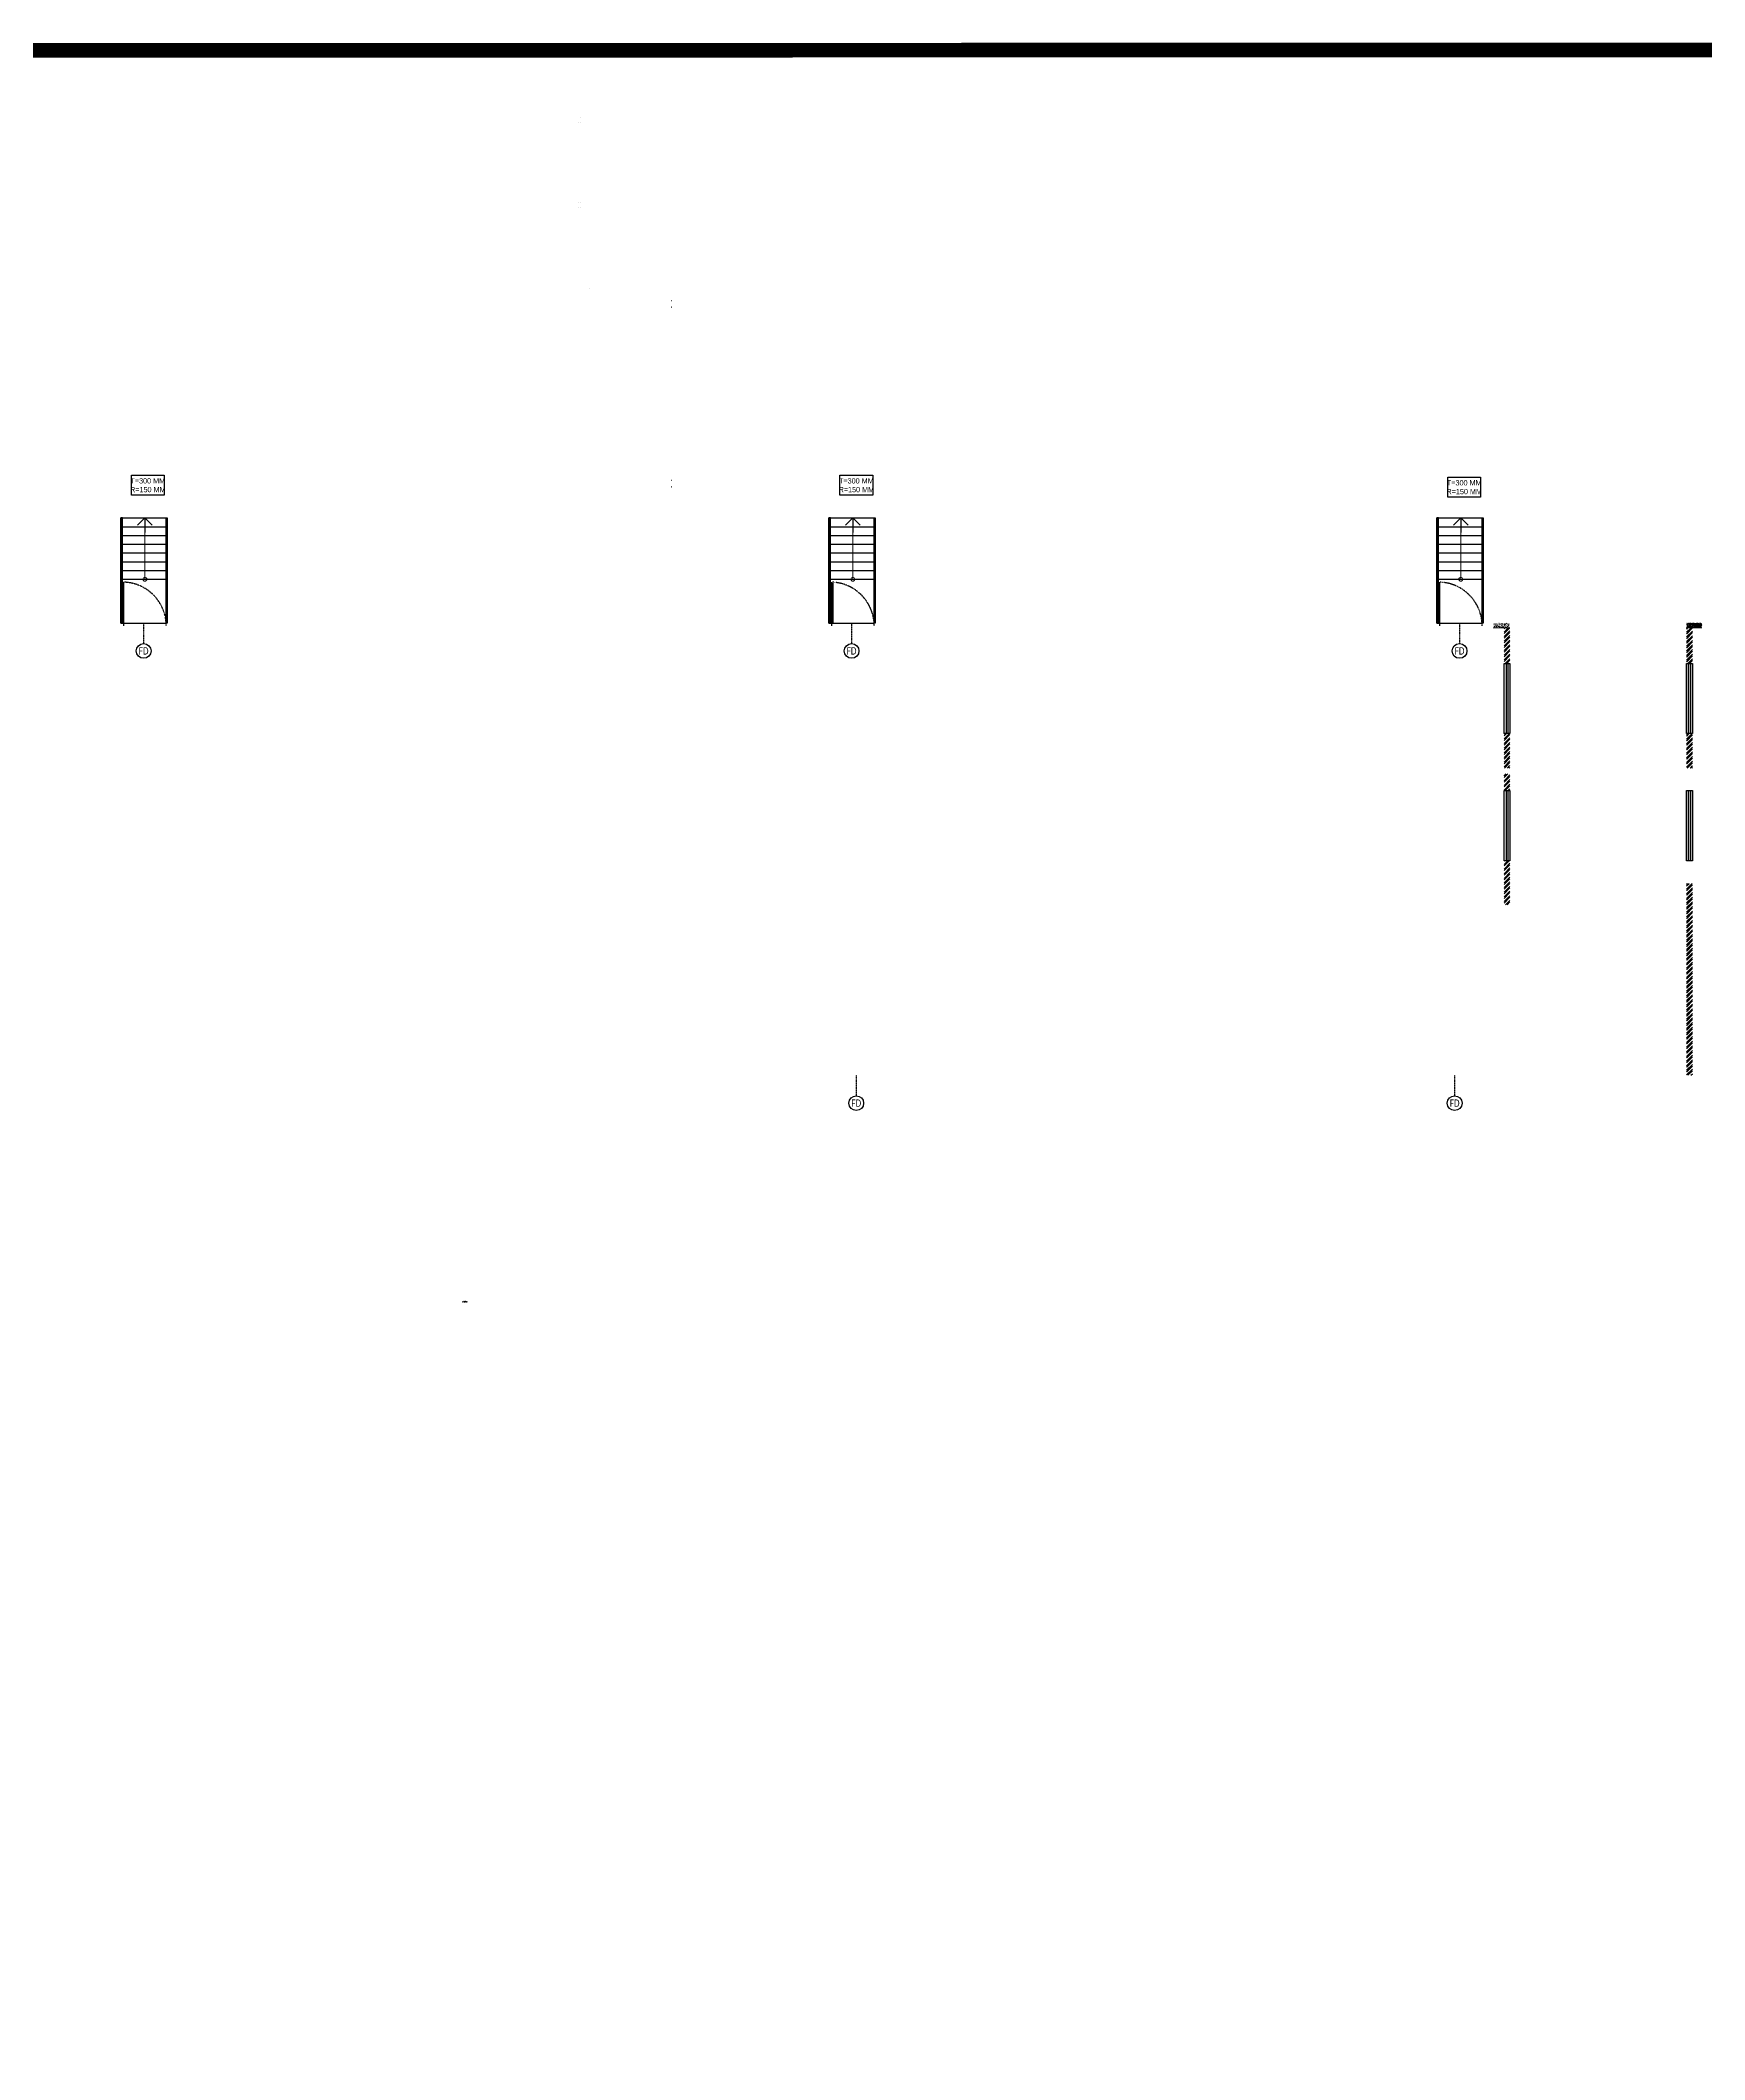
# Model space of a CAD drawing. Header units: feet. Extents: x -99009 to 3252343, y -11094690 to 9035152.
# Drawn here: x 1443116 to 1500097, y -1478993 to -1409872 of the extents above; entities that cross this region are included whole.
import ezdxf

# ---------------------------------------------------------------- set-up
doc = ezdxf.new("R2010")
doc.units = ezdxf.units.FT
doc.linetypes.add('HIDDEN', pattern=[0.375, 0.25, -0.125])
doc.linetypes.add('HIDDEN2', pattern=[0.1875, 0.125, -0.0625])
for name, color, linetype in [('DOOR', 5, 'Continuous'), ('HATCH', 252, 'Continuous'), ('TEXT DETAILS', 190, 'Continuous'), ('WALL DIMENSIONS', 40, 'Continuous'), ('WINDOW', 5, 'Continuous')]:
    doc.layers.add(name, color=color, linetype=linetype)
for name, color, linetype, lineweight in [('ELEVATION', 2, 'Continuous', 25), ('ELEVATION 1', 254, 'Continuous', 15), ('PDF_BACK_ROLLER_ARRA', 7, 'Continuous', 0), ('PDF_Geometry', 7, 'Continuous', 0), ('PLOT', 1, 'Continuous', 15)]:
    doc.layers.add(name, color=color, linetype=linetype, lineweight=lineweight)
doc.layers.add('HATCH WALL', color=7, linetype='Continuous', true_color=0x7d7d7d)
doc.styles.add('ARIAL NARROW', font='ARIALN.TTF')
doc.styles.add('CALIBRI', font='calibri.ttf', dxfattribs={"width": 0.8})
doc.dimstyles.new('MERAKI 100', dxfattribs={"dimtxt": 1250, "dimasz": 500, "dimexe": 150, "dimexo": 0, "dimgap": 0, "dimtad": 0, "dimdec": 0, "dimzin": 0, "dimdsep": 46, "dimtxsty": 'CALIBRI', "dimblk": 'OPEN90', "dimcen": 0, "dimclrd": 8, "dimclre": 8, "dimclrt": 256, "dimadec": 0, "dimazin": 0, "dimtfac": 1, "dimtdec": 0, "dimtix": 1, "dimtofl": 0, "dimtmove": 0, "dimatfit": 0, "dimldrblk": 'OPEN90', "dimfxl": 1, "dimtolj": 1, "dimtzin": 0, "dimlwd": -1, "dimlwe": -1, "dimarcsym": 1})
pattern_1 = [(45, (1417329.09, -1429818.1), (-79.54951, 79.54951), []), (45, (1417382.13, -1429818.1), (-79.54951, 79.54951), [])]

# ---------------------------------------------------------------- blocks, each defined once
blk = doc.blocks.new('_Open90')
at = {"color": 0, "linetype": 'ByBlock', "lineweight": -2}
for p, q in [((0, 0), (-1, 0)), ((-0.5, 0.5), (0, 0)), ((0, 0), (-0.5, -0.5))]:
    blk.add_line(p, q, dxfattribs=at)
blk = doc.blocks.new('FDWEST')
at = {"layer": 'TEXT DETAILS', "linetype": 'HIDDEN', "ltscale": 0.5}
blk.add_lwpolyline([(0, 200), (0, -500)], dxfattribs=at)
at = {"layer": 'TEXT DETAILS'}
blk.add_circle((0, -753), 253, dxfattribs=at)
at = {"layer": 'TEXT DETAILS', "insert": (0, -753), "char_height": 250, "width": 261.9, "attachment_point": 5, "style": 'CALIBRI'}
blk.add_mtext('FD', dxfattribs=at)
blk = doc.blocks.new('DOOR 123')
blk.add_lwpolyline([(-1381, 0), (-1381, 1500, -0.410737)], format="xyb")
at = {"linetype": 'HIDDEN2'}
blk.add_lwpolyline([(-1381, 1499, -0.404482), (69, 0)], format="xyb", dxfattribs=at)
blk = doc.blocks.new('W-1800 X 1500')
for p, q in [((223841, 228100), (221441, 228100)), ((223841, 228035), (221441, 228035))]:
    blk.add_line(p, q)
blk.add_lwpolyline([(221441, 228167), (223841, 228167), (223841, 227967), (221441, 227967)], close=True)
blk = doc.blocks.new('TEXT')
at = {"layer": 'TEXT DETAILS'}
blk.add_lwpolyline([(281123, 137706), (282246, 137706), (282246, 137015), (281123, 137015)], close=True, dxfattribs=at)
at = {"layer": 'TEXT DETAILS', "insert": (281684, 137360), "char_height": 180, "width": 1127.29, "attachment_point": 5, "style": 'ARIAL NARROW'}
blk.add_mtext('T=300 MM\\PR=150 MM', dxfattribs=at)
blk = doc.blocks.new('SD')
at = {"layer": 'ELEVATION'}
for points in [[(338430, 41255), (338394, 41255), (338394, 44855), (338430, 44855)], [(339930, 43355), (339980, 43355), (339980, 44855), (339930, 44855)], [(339930, 41255), (339980, 41255), (339980, 43355), (339930, 43355)]]:
    blk.add_lwpolyline(points, close=True, dxfattribs=at)
for points in [[(339930, 44855), (338430, 44855)], [(339980, 44855), (339980, 41255)], [(339930, 43355), (338394, 43355)], [(339930, 43055), (338430, 43055)], [(339930, 42755), (338430, 42755)], [(339930, 42455), (338430, 42455)], [(339930, 42155), (338430, 42155)], [(339930, 41855), (338430, 41855)], [(339930, 41555), (338430, 41555)], [(339930, 41255), (338430, 41255)]]:
    blk.add_lwpolyline(points, dxfattribs=at)
at = {"layer": 'ELEVATION 1'}
blk.add_circle((339162, 43355), 67.1, dxfattribs=at)
at = {"rotation": 180}
blk.add_blockref('FDWEST', (339205, 45055), dxfattribs=at)
at = {"layer": 'DOOR', "rotation": 180}
blk.add_blockref('DOOR 123', (338499, 44955), dxfattribs=at)
at = {"layer": 'ELEVATION 1'}
blk.add_leader([(339162, 41255), (339162, 43355)], dimstyle='MERAKI 100', override={"dimtxt": 50, "dimasz": 500, "dimgap": 0, "dimtad": 0}, dxfattribs=at)

msp = doc.modelspace()

# ---------------------------------------------------------------- hatches: boundary and pattern name
at = {"transparency": 33554687}
h = msp.add_hatch(color=2, dxfattribs=at)
h.paths.add_polyline_path([(1461550.50103, -1412500.92412), (1461550.50103, -1412491.66527), (1461555.13046, -1412491.66527)])
h.paths.add_polyline_path([(1461550.50103, -1412500.92412), (1461555.13046, -1412491.66527)])
h = msp.add_hatch(color=2, dxfattribs=at)
h.paths.add_polyline_path([(1461550.50103, -1412690.7401), (1461550.50103, -1412681.47889), (1461555.13046, -1412681.47889)])
h.paths.add_polyline_path([(1461550.50103, -1412690.7401), (1461555.13046, -1412681.47889)])
h = msp.add_hatch(color=2, dxfattribs=at)
h.paths.add_polyline_path([(1461555.13046, -1412500.92412), (1461555.13046, -1412491.66527), (1461559.75989, -1412491.66527)])
h.paths.add_polyline_path([(1461555.13046, -1412500.92412), (1461559.75989, -1412491.66527)])
h = msp.add_hatch(color=2, dxfattribs=at)
h.paths.add_polyline_path([(1461555.13046, -1412519.44419), (1461555.13046, -1412510.18298), (1461559.75989, -1412510.18298)])
h.paths.add_polyline_path([(1461555.13046, -1412519.44419), (1461559.75989, -1412510.18298)])
h = msp.add_hatch(color=2, dxfattribs=at)
h.paths.add_polyline_path([(1461555.13046, -1412672.22003), (1461555.13046, -1412662.96118), (1461559.75989, -1412662.96118)])
h.paths.add_polyline_path([(1461555.13046, -1412672.22003), (1461559.75989, -1412662.96118)])
h = msp.add_hatch(color=2, dxfattribs=at)
h.paths.add_polyline_path([(1461555.13046, -1412690.7401), (1461555.13046, -1412681.47889), (1461559.75989, -1412681.47889)])
h.paths.add_polyline_path([(1461555.13046, -1412690.7401), (1461559.75989, -1412681.47889)])
h = msp.add_hatch(color=2, dxfattribs=at)
h.paths.add_polyline_path([(1461601.4271, -1412500.92412), (1461601.4271, -1412491.66527), (1461606.05653, -1412491.66527)])
h.paths.add_polyline_path([(1461601.4271, -1412500.92412), (1461606.05653, -1412491.66527)])
h = msp.add_hatch(color=2, dxfattribs=at)
h.paths.add_polyline_path([(1461601.4271, -1412519.44419), (1461601.4271, -1412510.18298), (1461606.05653, -1412510.18298)])
h.paths.add_polyline_path([(1461601.4271, -1412519.44419), (1461606.05653, -1412510.18298)])
h = msp.add_hatch(color=2, dxfattribs=at)
h.paths.add_polyline_path([(1461601.4271, -1412672.22003), (1461601.4271, -1412662.96118), (1461606.05653, -1412662.96118)])
h.paths.add_polyline_path([(1461601.4271, -1412672.22003), (1461606.05653, -1412662.96118)])
h = msp.add_hatch(color=2, dxfattribs=at)
h.paths.add_polyline_path([(1461601.4271, -1412690.7401), (1461601.4271, -1412681.47889), (1461606.05653, -1412681.47889)])
h.paths.add_polyline_path([(1461601.4271, -1412690.7401), (1461606.05653, -1412681.47889)])
h = msp.add_hatch(color=2, dxfattribs=at)
h.paths.add_polyline_path([(1461606.05653, -1412500.92412), (1461606.05653, -1412491.66527), (1461610.68595, -1412491.66527)])
h.paths.add_polyline_path([(1461606.05653, -1412500.92412), (1461610.68595, -1412491.66527)])
h = msp.add_hatch(color=2, dxfattribs=at)
h.paths.add_polyline_path([(1461606.05653, -1412519.44419), (1461606.05653, -1412510.18298), (1461610.68595, -1412510.18298)])
h.paths.add_polyline_path([(1461606.05653, -1412519.44419), (1461610.68595, -1412510.18298)])
h = msp.add_hatch(color=2, dxfattribs=at)
h.paths.add_polyline_path([(1461606.05653, -1412672.22003), (1461606.05653, -1412662.96118), (1461610.68595, -1412662.96118)])
h.paths.add_polyline_path([(1461606.05653, -1412672.22003), (1461610.68595, -1412662.96118)])
h = msp.add_hatch(color=2, dxfattribs=at)
h.paths.add_polyline_path([(1461606.05653, -1412690.7401), (1461606.05653, -1412681.47889), (1461610.68595, -1412681.47889)])
h.paths.add_polyline_path([(1461606.05653, -1412690.7401), (1461610.68595, -1412681.47889)])
h = msp.add_hatch(color=2, dxfattribs=at)
h.paths.add_polyline_path([(1461550.50103, -1415417.58286), (1461550.50103, -1415408.324), (1461555.13046, -1415408.324)])
h.paths.add_polyline_path([(1461550.50103, -1415417.58286), (1461555.13046, -1415408.324)])
h = msp.add_hatch(color=2, dxfattribs=at)
h.paths.add_polyline_path([(1461555.13046, -1415417.58286), (1461555.13046, -1415408.324), (1461559.75989, -1415408.324)])
h.paths.add_polyline_path([(1461555.13046, -1415417.58286), (1461559.75989, -1415408.324)])
h = msp.add_hatch(color=2, dxfattribs=at)
h.paths.add_polyline_path([(1461555.13046, -1415436.10175), (1461555.13046, -1415426.84289), (1461559.75989, -1415426.84289)])
h.paths.add_polyline_path([(1461555.13046, -1415436.10175), (1461559.75989, -1415426.84289)])
h = msp.add_hatch(color=2, dxfattribs=at)
h.paths.add_polyline_path([(1461555.13046, -1415588.87877), (1461555.13046, -1415579.61991), (1461559.75989, -1415579.61991)])
h.paths.add_polyline_path([(1461555.13046, -1415588.87877), (1461559.75989, -1415579.61991)])
h = msp.add_hatch(color=2, dxfattribs=at)
h.paths.add_polyline_path([(1461601.4271, -1415417.58286), (1461601.4271, -1415408.324), (1461606.05653, -1415408.324)])
h.paths.add_polyline_path([(1461601.4271, -1415417.58286), (1461606.05653, -1415408.324)])
h = msp.add_hatch(color=2, dxfattribs=at)
h.paths.add_polyline_path([(1461601.4271, -1415436.10175), (1461601.4271, -1415426.84289), (1461606.05653, -1415426.84289)])
h.paths.add_polyline_path([(1461601.4271, -1415436.10175), (1461606.05653, -1415426.84289)])
h = msp.add_hatch(color=2, dxfattribs=at)
h.paths.add_polyline_path([(1461601.4271, -1415588.87877), (1461601.4271, -1415579.61991), (1461606.05653, -1415579.61991)])
h.paths.add_polyline_path([(1461601.4271, -1415588.87877), (1461606.05653, -1415579.61991)])
h = msp.add_hatch(color=2, dxfattribs=at)
h.paths.add_polyline_path([(1461606.05653, -1415417.58286), (1461606.05653, -1415408.324), (1461610.68595, -1415408.324)])
h.paths.add_polyline_path([(1461606.05653, -1415417.58286), (1461610.68595, -1415408.324)])
h = msp.add_hatch(color=2, dxfattribs=at)
h.paths.add_polyline_path([(1461606.05653, -1415436.10175), (1461606.05653, -1415426.84289), (1461610.68595, -1415426.84289)])
h.paths.add_polyline_path([(1461606.05653, -1415436.10175), (1461610.68595, -1415426.84289)])
h = msp.add_hatch(color=2, dxfattribs=at)
h.paths.add_polyline_path([(1461606.05653, -1415588.87877), (1461606.05653, -1415579.61991), (1461610.68595, -1415579.61991)])
h.paths.add_polyline_path([(1461606.05653, -1415588.87877), (1461610.68595, -1415579.61991)])
h = msp.add_hatch(color=2, dxfattribs=at)
h.paths.add_polyline_path([(1461550.50103, -1415607.39766), (1461550.50103, -1415598.1388), (1461555.13046, -1415598.1388)])
h.paths.add_polyline_path([(1461550.50103, -1415607.39766), (1461555.13046, -1415598.1388)])
h = msp.add_hatch(color=2, dxfattribs=at)
h.paths.add_polyline_path([(1461555.13046, -1415607.39766), (1461555.13046, -1415598.1388), (1461559.75989, -1415598.1388)])
h.paths.add_polyline_path([(1461555.13046, -1415607.39766), (1461559.75989, -1415598.1388)])
h = msp.add_hatch(color=2, dxfattribs=at)
h.paths.add_polyline_path([(1461601.4271, -1415607.39766), (1461601.4271, -1415598.1388), (1461606.05653, -1415598.1388)])
h.paths.add_polyline_path([(1461601.4271, -1415607.39766), (1461606.05653, -1415598.1388)])
h = msp.add_hatch(color=2, dxfattribs=at)
h.paths.add_polyline_path([(1461606.05653, -1415607.39766), (1461606.05653, -1415598.1388), (1461610.68595, -1415598.1388)])
h.paths.add_polyline_path([(1461606.05653, -1415607.39766), (1461610.68595, -1415598.1388)])
at = {"true_color": 0xe5e7fb, "transparency": 33554687}
h = msp.add_hatch(color=7, dxfattribs=at)
h.paths.add_polyline_path([(1462494.94208, -1415848.13735), (1462499.57151, -1415848.13735), (1462494.94208, -1415852.76678)])
h.paths.add_polyline_path([(1462494.94208, -1415848.13735), (1462494.94208, -1415852.76678)])
at = {"transparency": 33554687}
h = msp.add_hatch(color=2, dxfattribs=at)
h.paths.add_polyline_path([(1461550.50103, -1418334.24159), (1461550.50103, -1418324.98274), (1461555.13046, -1418324.98274)])
h.paths.add_polyline_path([(1461550.50103, -1418334.24159), (1461555.13046, -1418324.98274)])
h = msp.add_hatch(color=2, dxfattribs=at)
h.paths.add_polyline_path([(1461555.13046, -1418334.24159), (1461555.13046, -1418324.98274), (1461559.75989, -1418324.98274)])
h.paths.add_polyline_path([(1461555.13046, -1418334.24159), (1461559.75989, -1418324.98274)])
h = msp.add_hatch(color=2, dxfattribs=at)
h.paths.add_polyline_path([(1461555.13046, -1418352.76048), (1461555.13046, -1418343.50163), (1461559.75989, -1418343.50163)])
h.paths.add_polyline_path([(1461555.13046, -1418352.76048), (1461559.75989, -1418343.50163)])
h = msp.add_hatch(color=2, dxfattribs=at)
h.paths.add_polyline_path([(1461601.4271, -1418334.24159), (1461601.4271, -1418324.98274), (1461606.05653, -1418324.98274)])
h.paths.add_polyline_path([(1461601.4271, -1418334.24159), (1461606.05653, -1418324.98274)])
h = msp.add_hatch(color=2, dxfattribs=at)
h.paths.add_polyline_path([(1461601.4271, -1418352.76048), (1461601.4271, -1418343.50163), (1461606.05653, -1418343.50163)])
h.paths.add_polyline_path([(1461601.4271, -1418352.76048), (1461606.05653, -1418343.50163)])
h = msp.add_hatch(color=2, dxfattribs=at)
h.paths.add_polyline_path([(1461606.05653, -1418334.24159), (1461606.05653, -1418324.98274), (1461610.68595, -1418324.98274)])
h.paths.add_polyline_path([(1461606.05653, -1418334.24159), (1461610.68595, -1418324.98274)])
h = msp.add_hatch(color=2, dxfattribs=at)
h.paths.add_polyline_path([(1461606.05653, -1418352.76048), (1461606.05653, -1418343.50163), (1461610.68595, -1418343.50163)])
h.paths.add_polyline_path([(1461606.05653, -1418352.76048), (1461610.68595, -1418343.50163)])
h = msp.add_hatch(color=2, dxfattribs=at)
h.paths.add_polyline_path([(1461550.50103, -1418524.05639), (1461550.50103, -1418514.79754), (1461555.13046, -1418514.79754)])
h.paths.add_polyline_path([(1461550.50103, -1418524.05639), (1461555.13046, -1418514.79754)])
h = msp.add_hatch(color=2, dxfattribs=at)
h.paths.add_polyline_path([(1461555.13046, -1418505.5375), (1461555.13046, -1418496.27865), (1461559.75989, -1418496.27865)])
h.paths.add_polyline_path([(1461555.13046, -1418505.5375), (1461559.75989, -1418496.27865)])
h = msp.add_hatch(color=2, dxfattribs=at)
h.paths.add_polyline_path([(1461555.13046, -1418524.05639), (1461555.13046, -1418514.79754), (1461559.75989, -1418514.79754)])
h.paths.add_polyline_path([(1461555.13046, -1418524.05639), (1461559.75989, -1418514.79754)])
h = msp.add_hatch(color=2, dxfattribs=at)
h.paths.add_polyline_path([(1461601.4271, -1418505.5375), (1461601.4271, -1418496.27865), (1461606.05653, -1418496.27865)])
h.paths.add_polyline_path([(1461601.4271, -1418505.5375), (1461606.05653, -1418496.27865)])
h = msp.add_hatch(color=2, dxfattribs=at)
h.paths.add_polyline_path([(1461601.4271, -1418524.05639), (1461601.4271, -1418514.79754), (1461606.05653, -1418514.79754)])
h.paths.add_polyline_path([(1461601.4271, -1418524.05639), (1461606.05653, -1418514.79754)])
h = msp.add_hatch(color=2, dxfattribs=at)
h.paths.add_polyline_path([(1461606.05653, -1418505.5375), (1461606.05653, -1418496.27865), (1461610.68595, -1418496.27865)])
h.paths.add_polyline_path([(1461606.05653, -1418505.5375), (1461610.68595, -1418496.27865)])
h = msp.add_hatch(color=2, dxfattribs=at)
h.paths.add_polyline_path([(1461606.05653, -1418524.05639), (1461606.05653, -1418514.79754), (1461610.68595, -1418514.79754)])
h.paths.add_polyline_path([(1461606.05653, -1418524.05639), (1461610.68595, -1418514.79754)])
at = {"true_color": 0xebebeb, "transparency": 33554687}
h = msp.add_hatch(color=7, dxfattribs=at)
h.paths.add_polyline_path([(1461893.09285, -1418362.01934), (1461930.12828, -1418362.01934), (1461930.12828, -1418366.64877)])
h.paths.add_polyline_path([(1461893.09285, -1418362.01934), (1461930.12828, -1418366.64877)])
at = {"layer": 'HATCH'}
h = msp.add_hatch(dxfattribs=at)
h.set_pattern_fill('ANSI31', color=256, scale=100, angle=225)
h.set_pattern_definition([(90, (2629920.123, -1552809.33), (-12.5, 8e-16), [])])
h.paths.add_polyline_path([(1493431.09425, -1429968.09856), (1492881.09842, -1429968.09856), (1492881.09842, -1429993.09856), (1493431.09425, -1429993.09856)])
h = msp.add_hatch(dxfattribs=at)
h.set_pattern_fill('ANSI31', color=256, scale=100, angle=315)
h.set_pattern_definition([(90, (2631398.818, -1552809.33), (-12.5, 8e-16), [])])
h.paths.add_polyline_path([(1499481.09425, -1429968.09856), (1499996.09009, -1429968.09856), (1499996.09009, -1429993.09856), (1499481.09425, -1429993.09856)])
h = msp.add_hatch(dxfattribs=at)
h.set_pattern_fill('ANSI31', color=256, scale=100, angle=315)
h.set_pattern_definition([(90, (2631401.233, -1552809.351), (-12.5, 7e-15), [])])
h.paths.add_polyline_path([(1499483.50932, -1429968.11903), (1499998.50515, -1429968.11903), (1499998.50515, -1429993.11903), (1499483.50932, -1429993.11903)])
at = {"layer": 'HATCH WALL'}
h = msp.add_hatch(dxfattribs=at)
h.set_pattern_fill('ANSI32', color=256, scale=300, style=0)
h.set_pattern_definition(pattern_1)
h.paths.add_polyline_path([(1493431.09432, -1431199.14516), (1493431.09425, -1429993.09856), (1493231.09425, -1429993.09856), (1493231.09432, -1431199.14516)])
h = msp.add_hatch(dxfattribs=at)
h.set_pattern_fill('ANSI32', color=256, scale=300, style=0)
h.set_pattern_definition([(45, (1417859.09, -1429818.1), (-79.54951, 79.54951), []), (45, (1417912.13, -1429818.1), (-79.54951, 79.54951), [])])
h.paths.add_polyline_path([(1499681.09425, -1431199.14516), (1499681.09419, -1429993.09856), (1499481.09419, -1429993.09856), (1499481.09425, -1431199.14516)])
h = msp.add_hatch(dxfattribs=at)
h.set_pattern_fill('ANSI32', color=256, scale=300, angle=360, style=0)
h.set_pattern_definition([(45, (1417861.51, -1429818.12), (-79.54951, 79.54951), []), (45, (1417914.54, -1429818.12), (-79.54951, 79.54951), [])])
h.paths.add_polyline_path([(1499683.50932, -1431199.16563), (1499683.50925, -1429993.11903), (1499483.50925, -1429993.11903), (1499483.50932, -1431199.16563)])
h = msp.add_hatch(dxfattribs=at)
h.set_pattern_fill('ANSI32', color=256, scale=300, style=0)
h.set_pattern_definition(pattern_1)
h.paths.add_polyline_path([(1493431.09432, -1434780.19176), (1493431.09425, -1433599.14516), (1493231.09425, -1433599.14516), (1493231.09432, -1434780.19176)])
h = msp.add_hatch(dxfattribs=at)
h.set_pattern_fill('ANSI32', color=256, scale=300, style=0)
h.set_pattern_definition([(45, (1417859.09, -1429818.1), (-79.54951, 79.54951), []), (45, (1417912.13, -1429818.1), (-79.54951, 79.54951), [])])
h.paths.add_polyline_path([(1499681.09432, -1434780.19176), (1499681.09425, -1433599.14516), (1499481.09425, -1433599.14516), (1499481.09432, -1434780.19176)])
h = msp.add_hatch(dxfattribs=at)
h.set_pattern_fill('ANSI32', color=256, scale=300, angle=360, style=0)
h.set_pattern_definition([(45, (1417861.51, -1429818.12), (-79.54951, 79.54951), []), (45, (1417914.54, -1429818.12), (-79.54951, 79.54951), [])])
h.paths.add_polyline_path([(1499683.50938, -1434780.21223), (1499683.50932, -1433599.16563), (1499483.50932, -1433599.16563), (1499483.50938, -1434780.21223)])
h = msp.add_hatch(dxfattribs=at)
h.set_pattern_fill('ANSI32', color=256, scale=300, angle=360, style=0)
h.set_pattern_definition([(45, (1417861.51, -1429818.12), (-79.54951, 79.54951), []), (45, (1417914.54, -1429818.12), (-79.54951, 79.54951), [])])
h.paths.add_polyline_path([(1499683.50938, -1434780.21223), (1499683.50932, -1433599.16563), (1499483.50932, -1433599.16563), (1499483.50938, -1434780.21223)])
h = msp.add_hatch(dxfattribs=at)
h.set_pattern_fill('ANSI32', color=256, scale=300, style=0)
h.set_pattern_definition([(45, (1417329.09, -1429818.1), (-79.54951, 79.54951), []), (45, (1417382.13, -1429818.1), (-79.54951, 79.54951), [])])
h.paths.add_polyline_path([(1493431.09432, -1435555.64516), (1493431.09425, -1434980.19176), (1493231.09425, -1434980.19176), (1493231.09432, -1435555.64516)])
h = msp.add_hatch(dxfattribs=at)
h.set_pattern_fill('ANSI32', color=256, scale=300, style=0)
h.set_pattern_definition([(45, (1417329.09, -1429818.1), (-79.54951, 79.54951), []), (45, (1417382.13, -1429818.1), (-79.54951, 79.54951), [])])
h.paths.add_polyline_path([(1493431.17919, -1439463.28497), (1493431.09425, -1437955.64516), (1493231.09425, -1437955.64516), (1493231.17919, -1439463.28497)])
h = msp.add_hatch(dxfattribs=at)
h.set_pattern_fill('ANSI32', color=256, scale=300, style=0)
h.set_pattern_definition([(45, (1417859.14, -1434950.05), (-79.54951, 79.54951), []), (45, (1417912.17, -1434950.05), (-79.54951, 79.54951), [])])
h.paths.add_polyline_path([(1499681.13794, -1445299.09856), (1499681.13794, -1438731.09856), (1499481.13794, -1438731.09856), (1499481.13794, -1445299.09856)])
h = msp.add_hatch(dxfattribs=at)
h.set_pattern_fill('ANSI32', color=256, scale=300, angle=360, style=0)
h.set_pattern_definition([(45, (1417861.55, -1434950.07), (-79.54951, 79.54951), []), (45, (1417914.59, -1434950.07), (-79.54951, 79.54951), [])])
h.paths.add_polyline_path([(1499683.553, -1445299.11903), (1499683.553, -1438731.11903), (1499483.553, -1438731.11903), (1499483.553, -1445299.11903)])
at = {"layer": 'PDF_BACK_ROLLER_ARRA', "lineweight": 9}
h = msp.add_hatch(dxfattribs=at)
h.set_pattern_fill('ANSI31', color=175, scale=3, angle=270, style=0)
h.set_pattern_definition([(315, (1456836.49, -1452222.625), (6.73519, 6.73519), [])])
h.paths.add_polyline_path([(1457597.42223, -1453060.83707), (1457602.92223, -1453060.83707), (1457602.92223, -1453040.83707), (1457597.42223, -1453040.83707)])
h.paths.add_polyline_path([(1457573.92223, -1453060.83707), (1457579.42223, -1453060.83707), (1457579.42223, -1453040.83707), (1457573.92223, -1453040.83707)])
h.paths.add_polyline_path([(1457738.92223, -1453040.83707), (1457733.42223, -1453040.83707), (1457733.42223, -1453060.83707), (1457738.92223, -1453060.83707)])
h.paths.add_polyline_path([(1457715.42223, -1453040.83707), (1457709.92223, -1453040.83707), (1457709.92223, -1453060.83707), (1457715.42223, -1453060.83707)])
h = msp.add_hatch(dxfattribs=at)
h.set_pattern_fill('ANSI31', color=175, scale=3, angle=360, style=0)
h.set_pattern_definition([(45, (1456836.49, -1452222.625), (-6.73519, 6.73519), [])])
h.paths.add_polyline_path([(1457682.76197, -1453035.83707, 0.0662084106), (1457674.50164, -1453033.93613, 0.0808751435), (1457667.56346, -1453034.40469, 0.0551596712), (1457662.92223, -1453036.04145), (1457662.92223, -1453060.83707), (1457709.92223, -1453060.83707), (1457709.92223, -1453040.83707), (1457691.42223, -1453040.83707, -0.2679491924)])
h.paths.add_polyline_path([(1457649.92223, -1453060.83707), (1457649.92223, -1453034.78317, 0.0195216619), (1457638.68774, -1453033.80568, 0.0303478207), (1457631.43038, -1453033.89949, 0.0017226955), (1457625.55942, -1453034.35273, -0.0019727491), (1457620.43243, -1453034.74596, -0.0083274234), (1457616.37545, -1453034.97318), (1457615.40002, -1453038.61352, -0.3394542589), (1457612.50224, -1453040.83707), (1457602.92223, -1453040.83707), (1457602.92223, -1453060.83707)])
at = {"layer": 'PDF_Geometry', "lineweight": 25}
h = msp.add_hatch(color=187, dxfattribs=at)
h.dxf.hatch_style = 1
h.paths.add_polyline_path([(1467581.47604, -1414221.85486), (1467581.47604, -1414226.25152), (1467577.07938, -1414226.25152)])
h = msp.add_hatch(color=187, dxfattribs=at)
h.dxf.hatch_style = 1
h.paths.add_polyline_path([(1467581.47604, -1414238.64818), (1467581.47604, -1414234.25152), (1467577.07938, -1414234.25152)])
h = msp.add_hatch(color=187, dxfattribs=at)
h.paths.add_polyline_path([(1464731.47604, -1418729.00152), (1464735.47604, -1418733.00152), (1464731.47604, -1418733.00152)])
h.paths.add_polyline_path([(1464731.47604, -1418745.00152), (1464735.47604, -1418745.00152), (1464731.47604, -1418749.00152)])
h = msp.add_hatch(dxfattribs=at)
h.set_pattern_fill('ANSI31', color=187)
h.set_pattern_definition([(45, (1468805.29096, -1422258.4957), (-0.0883883476, 0.0883883476), [])])
h.paths.add_polyline_path([(1464731.47604, -1418778.00152), (1464731.47604, -1418782.00152), (1464735.47604, -1418782.00152)])
h.paths.add_polyline_path([(1464731.47604, -1419002.00152), (1464735.47604, -1418998.00152), (1464731.47604, -1418998.00152)])
h = msp.add_hatch(color=187, dxfattribs=at)
h.paths.add_polyline_path([(1464731.47604, -1419051.00152), (1464735.47604, -1419047.00152), (1464731.47604, -1419047.00152)])
h.paths.add_polyline_path([(1464731.47604, -1419035.00152), (1464735.47604, -1419035.00152), (1464731.47604, -1419031.00152)])
for points in [[(1464760.47604, -1418749.75152), (1464760.47604, -1418745.00152), (1464756.70336, -1418745.00152)], [(1464760.47604, -1419030.25152), (1464760.47604, -1419035.00152), (1464756.70336, -1419035.00152)], [(1464792.47604, -1418745.00152), (1464796.24873, -1418745.00152), (1464792.47604, -1418749.75152)], [(1464792.47604, -1419035.00152), (1464796.24873, -1419035.00152), (1464792.47604, -1419030.25152)], [(1464803.47604, -1418749.75152), (1464803.47604, -1418745.00152), (1464799.70336, -1418745.00152)], [(1464803.47604, -1419030.25152), (1464803.47604, -1419035.00152), (1464799.70336, -1419035.00152)], [(1464835.47604, -1418749.75152), (1464835.47604, -1418745.00152), (1464839.24873, -1418745.00152)], [(1464835.47604, -1419030.25152), (1464835.47604, -1419035.00152), (1464839.24873, -1419035.00152)], [(1464760.47604, -1424899.75152), (1464760.47604, -1424895.00152), (1464756.70336, -1424895.00152)], [(1464760.47604, -1425180.25152), (1464760.47604, -1425185.00152), (1464756.70336, -1425185.00152)], [(1464792.47604, -1424895.00152), (1464796.24873, -1424895.00152), (1464792.47604, -1424899.75152)], [(1464792.47604, -1425185.00152), (1464796.24873, -1425185.00152), (1464792.47604, -1425180.25152)], [(1464803.47604, -1424899.75152), (1464803.47604, -1424895.00152), (1464799.70336, -1424895.00152)], [(1464803.47604, -1425180.25152), (1464803.47604, -1425185.00152), (1464799.70336, -1425185.00152)], [(1464835.47604, -1424899.75152), (1464835.47604, -1424895.00152), (1464839.24873, -1424895.00152)], [(1464835.47604, -1425180.25152), (1464835.47604, -1425185.00152), (1464839.24873, -1425185.00152)]]:
    msp.add_hatch(color=187, dxfattribs=at).paths.add_polyline_path(points)
h = msp.add_hatch(color=187, dxfattribs=at)
h.paths.add_polyline_path([(1464756.70336, -1419035.00152), (1464760.47604, -1419035.00152), (1464760.47604, -1419030.25152)])
h.paths.add_polyline_path([(1464792.47604, -1419030.25152), (1464792.47604, -1419035.00152), (1464796.24873, -1419035.00152)])
h.paths.add_polyline_path([(1464799.70336, -1419035.00152), (1464803.47604, -1419035.00152), (1464803.47604, -1419030.25152)])
h.paths.add_polyline_path([(1464835.47604, -1419030.25152), (1464835.47604, -1419035.00152), (1464839.24873, -1419035.00152)])
h = msp.add_hatch(color=187, dxfattribs=at)
h.paths.add_polyline_path([(1464731.47604, -1424879.00152), (1464735.47604, -1424883.00152), (1464731.47604, -1424883.00152)])
h.paths.add_polyline_path([(1464731.47604, -1424895.00152), (1464735.47604, -1424895.00152), (1464731.47604, -1424899.00152)])
h = msp.add_hatch(dxfattribs=at)
h.set_pattern_fill('ANSI31', color=187)
h.set_pattern_definition([(45, (1468805.29096, -1428408.4957), (-0.0883883476, 0.0883883476), [])])
h.paths.add_polyline_path([(1464731.47604, -1424928.00152), (1464731.47604, -1424932.00152), (1464735.47604, -1424932.00152)])
h.paths.add_polyline_path([(1464731.47604, -1425152.00152), (1464735.47604, -1425148.00152), (1464731.47604, -1425148.00152)])
h = msp.add_hatch(color=187, dxfattribs=at)
h.paths.add_polyline_path([(1464731.47604, -1425201.00152), (1464735.47604, -1425197.00152), (1464731.47604, -1425197.00152)])
h.paths.add_polyline_path([(1464731.47604, -1425185.00152), (1464735.47604, -1425185.00152), (1464731.47604, -1425181.00152)])
h = msp.add_hatch(color=187, dxfattribs=at)
h.paths.add_polyline_path([(1464756.70336, -1425185.00152), (1464760.47604, -1425185.00152), (1464760.47604, -1425180.25152)])
h.paths.add_polyline_path([(1464792.47604, -1425180.25152), (1464792.47604, -1425185.00152), (1464796.24873, -1425185.00152)])
h.paths.add_polyline_path([(1464799.70336, -1425185.00152), (1464803.47604, -1425185.00152), (1464803.47604, -1425180.25152)])
h.paths.add_polyline_path([(1464835.47604, -1425180.25152), (1464835.47604, -1425185.00152), (1464839.24873, -1425185.00152)])
h = msp.add_hatch(color=187, dxfattribs=at)
h.dxf.hatch_style = 1
h.paths.add_polyline_path([(1468741.47604, -1429691.35486), (1468741.47604, -1429695.75152), (1468745.8727, -1429695.75152)])
h = msp.add_hatch(color=187, dxfattribs=at)
h.dxf.hatch_style = 1
h.paths.add_polyline_path([(1468741.47604, -1429708.14818), (1468741.47604, -1429703.75152), (1468745.8727, -1429703.75152)])
at = {"layer": 'WALL DIMENSIONS'}
h = msp.add_hatch(dxfattribs=at)
h.set_pattern_fill('AR-CONC', color=252, scale=10, angle=180)
h.set_pattern_definition([(50, (2583393.533, -1551609.625), (71.7260183, -6.2752135), [7.5, -82.5]), (355, (2583393.53, -1551609.625), (-13.8751334, 75.2192134), [6, -66]), (100.4514445, (2583399.51, -1551610.15), (57.8508847, 68.943999), [6.374019, -70.114211]), (46.1842, (2583393.53, -1551589.625), (106.724133, -16.551928), [11.25, -123.75]), (96.635635, (2583402.43, -1551591), (93.466195, 97.41186), [9.561034, -105.171376]), (351.184164, (2583393.53, -1551589.62), (93.466195, 97.41186), [9, -99]), (21, (2583403.533, -1551594.625), (59.6907052, -40.261889), [7.5, -82.5]), (326, (2583403.53, -1551594.625), (24.331533, 72.5150045), [6, -66]), (71.451445, (2583408.51, -1551597.98), (84.0222377, 32.2531153), [6.374019, -70.114211]), (37.5, (2583393.533, -1551609.625), (1.21598553, 33.2893854), [0, -65.2, 0, -67, 0, -66.25]), (7.5, (2583393.533, -1551609.625), (26.3069537, 39.4411712), [0, -38.2, 0, -63.7, 0, -25.25]), (327.5, (2583371.233, -1551609.625), (53.3822436, -2.2554872), [0, -25, 0, -78, 0, -103.5]), (317.5, (2583361.233, -1551609.625), (58.318617, 10.0104982), [0, -32.5, 0, -51.8, 0, -73.5])])
h.paths.add_polyline_path([(1493431.09425, -1429818.09856), (1492881.09842, -1429818.09856), (1492881.09842, -1429968.09856), (1493431.09425, -1429968.09856)])
h = msp.add_hatch(dxfattribs=at)
h.set_pattern_fill('AR-CONC', color=252, scale=10)
h.set_pattern_definition([(50, (2584872.23, -1551609.625), (71.7260183, -6.2752135), [7.5, -82.5]), (355, (2584872.23, -1551609.625), (-13.8751334, 75.2192134), [6, -66]), (100.4514445, (2584878.206, -1551610.15), (57.8508847, 68.943999), [6.374019, -70.114211]), (46.1842, (2584872.23, -1551589.625), (106.724133, -16.551928), [11.25, -123.75]), (96.635635, (2584881.12, -1551591), (93.466195, 97.41186), [9.561034, -105.171376]), (351.184164, (2584872.23, -1551589.62), (93.466195, 97.41186), [9, -99]), (21, (2584882.23, -1551594.625), (59.6907052, -40.261889), [7.5, -82.5]), (326, (2584882.23, -1551594.625), (24.331533, 72.5150045), [6, -66]), (71.451445, (2584887.2, -1551597.98), (84.0222377, 32.2531153), [6.374019, -70.114211]), (37.5, (2584872.23, -1551609.625), (1.21598553, 33.2893854), [0, -65.2, 0, -67, 0, -66.25]), (7.5, (2584872.23, -1551609.625), (26.3069537, 39.4411712), [0, -38.2, 0, -63.7, 0, -25.25]), (327.5, (2584849.93, -1551609.625), (53.3822436, -2.2554872), [0, -25, 0, -78, 0, -103.5]), (317.5, (2584839.93, -1551609.625), (58.318617, 10.0104982), [0, -32.5, 0, -51.8, 0, -73.5])])
h.paths.add_polyline_path([(1499481.09425, -1429818.09856), (1499996.09009, -1429818.09856), (1499996.09009, -1429968.09856), (1499481.09425, -1429968.09856)])
h = msp.add_hatch(dxfattribs=at)
h.set_pattern_fill('AR-CONC', color=252, scale=10, angle=360)
h.set_pattern_definition([(50, (2584874.644, -1551609.645), (71.7260183, -6.2752135), [7.5, -82.5]), (355, (2584874.644, -1551609.645), (-13.8751334, 75.2192134), [6, -66]), (100.4514445, (2584880.62, -1551610.17), (57.8508847, 68.943999), [6.374019, -70.114211]), (46.1842, (2584874.64, -1551589.645), (106.724133, -16.551928), [11.25, -123.75]), (96.635635, (2584883.54, -1551591.02), (93.466195, 97.41186), [9.561034, -105.171376]), (351.184164, (2584874.64, -1551589.65), (93.466195, 97.41186), [9, -99]), (21, (2584884.644, -1551594.645), (59.6907052, -40.261889), [7.5, -82.5]), (326, (2584884.644, -1551594.645), (24.331533, 72.5150045), [6, -66]), (71.451445, (2584889.62, -1551598), (84.0222377, 32.2531153), [6.374019, -70.114211]), (37.5, (2584874.644, -1551609.645), (1.21598553, 33.2893854), [0, -65.2, 0, -67, 0, -66.25]), (7.5, (2584874.644, -1551609.645), (26.3069537, 39.4411712), [0, -38.2, 0, -63.7, 0, -25.25]), (327.5, (2584852.344, -1551609.645), (53.3822436, -2.2554872), [0, -25, 0, -78, 0, -103.5]), (317.5, (2584842.344, -1551609.645), (58.318617, 10.0104982), [0, -32.5, 0, -51.8, 0, -73.5])])
h.paths.add_polyline_path([(1499483.50932, -1429818.11903), (1499998.50515, -1429818.11903), (1499998.50515, -1429968.11903), (1499483.50932, -1429968.11903)])

# ---------------------------------------------------------------- linework, layer by layer
at = {"layer": 'PLOT', "const_width": 500}
msp.add_lwpolyline([(1385552.03095, -1410237.9506), (1709868.29656, -1410122.49889), (1709898.29337, -1594953.12954), (1385552.03095, -1595214.29738), (1385552.03095, -1410237.9506)], dxfattribs=at)
at = {"layer": 'WALL DIMENSIONS', "color": 9, "linetype": 'HIDDEN', "true_color": 0xb8b8b8}
msp.add_lwpolyline([(1470256.09425, -1429818.09856), (1470256.09425, -1428452.58926)], dxfattribs=at)

# ---------------------------------------------------------------- block references
for name, p in [('TEXT', (1165109.835, -1562460.30716)), ('TEXT', (1189369.835, -1562460.30716)), ('TEXT', (1210182.45945, -1562527.86055)), ('FDWEST', (1471051.04127, -1445499.06169)), ('FDWEST', (1491538.93505, -1445499.06169))]:
    msp.add_blockref(name, p)
at = {"layer": 'HATCH', "rotation": 180}
for p in [(1785855.95397, -1384963.47336), (1810095.52794, -1384963.59516), (1830910.99556, -1384963.63202)]:
    msp.add_blockref('SD', p, dxfattribs=at)
at = {"layer": 'WINDOW'}
for p, rotation in [((1721398.41268, -1655039.68895), 90), ((1727648.41268, -1655039.68895), 90.00000000000001), ((1727650.82774, -1655039.70942), 90), ((1721398.41268, -1659396.18895), 90), ((1727648.41268, -1659396.18895), 90), ((1727650.82774, -1659396.20942), 90)]:
    msp.add_blockref('W-1800 X 1500', p, dxfattribs=dict(at, rotation=rotation))

doc.saveas('drawing.dxf')
